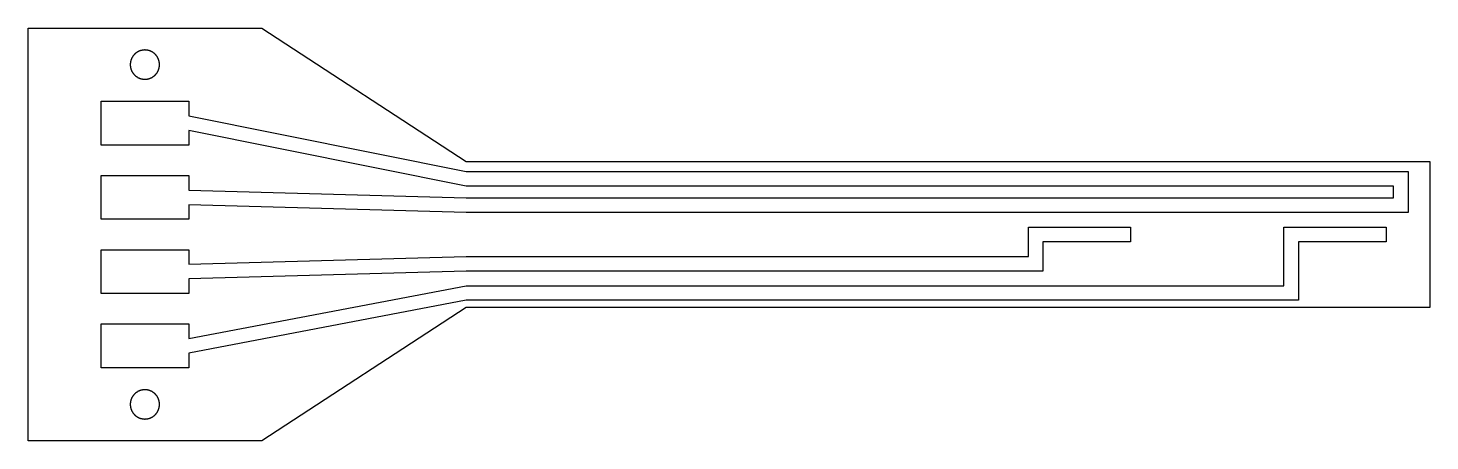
# Model space of a CAD drawing. Header units: millimetres. Extents: x 0 to 96, y -9.1 to 19.1.
import ezdxf

# ---------------------------------------------------------------- set-up
doc = ezdxf.new("R2010")
doc.units = ezdxf.units.MM
doc.layers.add('LIG_ENGRAVE', color=1, linetype='Continuous')
doc.layers.add('OUTLINE_CUT', color=5, linetype='Continuous')

msp = doc.modelspace()

# ---------------------------------------------------------------- linework, layer by layer
at = {"layer": 'LIG_ENGRAVE'}
for points in [[(94.5, 6.5), (93.5, 6.5), (30, 6.5), (11, 7.04), (11, 6.04), (5, 6.04), (5, 9.04), (11, 9.04), (11, 8.04), (30, 7.5), (93.5, 7.5), (93.5, 8.3), (30, 8.3), (11, 12.12), (11, 11.12), (5, 11.12), (5, 14.12), (11, 14.12), (11, 13.12), (30, 9.3), (93.5, 9.3), (94.5, 9.3), (94.5, 8.3), (94.5, 7.5)], [(5, -4.12), (5, -1.12), (11, -1.12), (11, -2.12), (30, 1.5), (86, 1.5), (86, 4.5), (86, 5.5), (87, 5.5), (93, 5.5), (93, 4.5), (87, 4.5), (87, 1.5), (87, 0.5), (86, 0.5), (30, 0.5), (11, -3.12), (11, -4.12)], [(5, 0.96), (5, 3.96), (11, 3.96), (11, 2.96), (30, 3.5), (68.5, 3.5), (68.5, 4.5), (68.5, 5.5), (69.5, 5.5), (75.5, 5.5), (75.5, 4.5), (69.5, 4.5), (69.5, 3.5), (69.5, 2.5), (68.5, 2.5), (30, 2.5), (11, 1.96), (11, 0.96)]]:
    msp.add_lwpolyline(points, close=True, dxfattribs=at)
at = {"layer": 'OUTLINE_CUT'}
for points in [[(0, 19.12), (16, 19.12), (30, 10), (96, 10), (96, 0), (30, 0), (16, -9.12), (0, -9.12)], [(9, 16.62), (9, 16.645), (8.999, 16.669), (8.997, 16.694), (8.995, 16.718), (8.992, 16.742), (8.989, 16.767), (8.985, 16.791), (8.981, 16.815), (8.976, 16.839), (8.97, 16.863), (8.964, 16.887), (8.957, 16.91), (8.95, 16.934), (8.942, 16.957), (8.933, 16.98), (8.924, 17.003), (8.914, 17.025), (8.904, 17.048), (8.893, 17.07), (8.882, 17.091), (8.87, 17.113), (8.858, 17.134), (8.845, 17.155), (8.831, 17.176), (8.818, 17.196), (8.803, 17.216), (8.788, 17.235), (8.773, 17.254), (8.757, 17.273), (8.741, 17.292), (8.724, 17.31), (8.707, 17.327), (8.69, 17.344), (8.672, 17.361), (8.653, 17.377), (8.634, 17.393), (8.615, 17.408), (8.596, 17.423), (8.576, 17.438), (8.556, 17.451), (8.535, 17.465), (8.514, 17.478), (8.493, 17.49), (8.471, 17.502), (8.45, 17.513), (8.428, 17.524), (8.405, 17.534), (8.383, 17.544), (8.36, 17.553), (8.337, 17.562), (8.314, 17.57), (8.29, 17.577), (8.267, 17.584), (8.243, 17.59), (8.219, 17.596), (8.195, 17.601), (8.171, 17.605), (8.147, 17.609), (8.122, 17.612), (8.098, 17.615), (8.074, 17.617), (8.049, 17.619), (8.025, 17.62), (8, 17.62), (7.975, 17.62), (7.951, 17.619), (7.926, 17.617), (7.902, 17.615), (7.878, 17.612), (7.853, 17.609), (7.829, 17.605), (7.805, 17.601), (7.781, 17.596), (7.757, 17.59), (7.733, 17.584), (7.71, 17.577), (7.686, 17.57), (7.663, 17.562), (7.64, 17.553), (7.617, 17.544), (7.595, 17.534), (7.572, 17.524), (7.55, 17.513), (7.529, 17.502), (7.507, 17.49), (7.486, 17.478), (7.465, 17.465), (7.444, 17.451), (7.424, 17.438), (7.404, 17.423), (7.385, 17.408), (7.366, 17.393), (7.347, 17.377), (7.328, 17.361), (7.31, 17.344), (7.293, 17.327), (7.276, 17.31), (7.259, 17.292), (7.243, 17.273), (7.227, 17.254), (7.212, 17.235), (7.197, 17.216), (7.182, 17.196), (7.169, 17.176), (7.155, 17.155), (7.142, 17.134), (7.13, 17.113), (7.118, 17.091), (7.107, 17.07), (7.096, 17.048), (7.086, 17.025), (7.076, 17.003), (7.067, 16.98), (7.058, 16.957), (7.05, 16.934), (7.043, 16.91), (7.036, 16.887), (7.03, 16.863), (7.024, 16.839), (7.019, 16.815), (7.015, 16.791), (7.011, 16.767), (7.008, 16.742), (7.005, 16.718), (7.003, 16.694), (7.001, 16.669), (7, 16.645), (7, 16.62), (7, 16.595), (7.001, 16.571), (7.003, 16.546), (7.005, 16.522), (7.008, 16.498), (7.011, 16.473), (7.015, 16.449), (7.019, 16.425), (7.024, 16.401), (7.03, 16.377), (7.036, 16.353), (7.043, 16.33), (7.05, 16.306), (7.058, 16.283), (7.067, 16.26), (7.076, 16.237), (7.086, 16.215), (7.096, 16.192), (7.107, 16.17), (7.118, 16.149), (7.13, 16.127), (7.142, 16.106), (7.155, 16.085), (7.169, 16.064), (7.182, 16.044), (7.197, 16.024), (7.212, 16.005), (7.227, 15.986), (7.243, 15.967), (7.259, 15.948), (7.276, 15.93), (7.293, 15.913), (7.31, 15.896), (7.328, 15.879), (7.347, 15.863), (7.366, 15.847), (7.385, 15.832), (7.404, 15.817), (7.424, 15.802), (7.444, 15.789), (7.465, 15.775), (7.486, 15.762), (7.507, 15.75), (7.529, 15.738), (7.55, 15.727), (7.572, 15.716), (7.595, 15.706), (7.617, 15.696), (7.64, 15.687), (7.663, 15.678), (7.686, 15.67), (7.71, 15.663), (7.733, 15.656), (7.757, 15.65), (7.781, 15.644), (7.805, 15.639), (7.829, 15.635), (7.853, 15.631), (7.878, 15.628), (7.902, 15.625), (7.926, 15.623), (7.951, 15.621), (7.975, 15.62), (8, 15.62), (8.025, 15.62), (8.049, 15.621), (8.074, 15.623), (8.098, 15.625), (8.122, 15.628), (8.147, 15.631), (8.171, 15.635), (8.195, 15.639), (8.219, 15.644), (8.243, 15.65), (8.267, 15.656), (8.29, 15.663), (8.314, 15.67), (8.337, 15.678), (8.36, 15.687), (8.383, 15.696), (8.405, 15.706), (8.428, 15.716), (8.45, 15.727), (8.471, 15.738), (8.493, 15.75), (8.514, 15.762), (8.535, 15.775), (8.556, 15.789), (8.576, 15.802), (8.596, 15.817), (8.615, 15.832), (8.634, 15.847), (8.653, 15.863), (8.672, 15.879), (8.69, 15.896), (8.707, 15.913), (8.724, 15.93), (8.741, 15.948), (8.757, 15.967), (8.773, 15.986), (8.788, 16.005), (8.803, 16.024), (8.818, 16.044), (8.831, 16.064), (8.845, 16.085), (8.858, 16.106), (8.87, 16.127), (8.882, 16.149), (8.893, 16.17), (8.904, 16.192), (8.914, 16.215), (8.924, 16.237), (8.933, 16.26), (8.942, 16.283), (8.95, 16.306), (8.957, 16.33), (8.964, 16.353), (8.97, 16.377), (8.976, 16.401), (8.981, 16.425), (8.985, 16.449), (8.989, 16.473), (8.992, 16.498), (8.995, 16.522), (8.997, 16.546), (8.999, 16.571), (9, 16.595)], [(9, -6.62), (9, -6.595), (8.999, -6.571), (8.997, -6.546), (8.995, -6.522), (8.992, -6.498), (8.989, -6.473), (8.985, -6.449), (8.981, -6.425), (8.976, -6.401), (8.97, -6.377), (8.964, -6.353), (8.957, -6.33), (8.95, -6.306), (8.942, -6.283), (8.933, -6.26), (8.924, -6.237), (8.914, -6.215), (8.904, -6.192), (8.893, -6.17), (8.882, -6.149), (8.87, -6.127), (8.858, -6.106), (8.845, -6.085), (8.831, -6.064), (8.818, -6.044), (8.803, -6.024), (8.788, -6.005), (8.773, -5.986), (8.757, -5.967), (8.741, -5.948), (8.724, -5.93), (8.707, -5.913), (8.69, -5.896), (8.672, -5.879), (8.653, -5.863), (8.634, -5.847), (8.615, -5.832), (8.596, -5.817), (8.576, -5.802), (8.556, -5.789), (8.535, -5.775), (8.514, -5.762), (8.493, -5.75), (8.471, -5.738), (8.45, -5.727), (8.428, -5.716), (8.405, -5.706), (8.383, -5.696), (8.36, -5.687), (8.337, -5.678), (8.314, -5.67), (8.29, -5.663), (8.267, -5.656), (8.243, -5.65), (8.219, -5.644), (8.195, -5.639), (8.171, -5.635), (8.147, -5.631), (8.122, -5.628), (8.098, -5.625), (8.074, -5.623), (8.049, -5.621), (8.025, -5.62), (8, -5.62), (7.975, -5.62), (7.951, -5.621), (7.926, -5.623), (7.902, -5.625), (7.878, -5.628), (7.853, -5.631), (7.829, -5.635), (7.805, -5.639), (7.781, -5.644), (7.757, -5.65), (7.733, -5.656), (7.71, -5.663), (7.686, -5.67), (7.663, -5.678), (7.64, -5.687), (7.617, -5.696), (7.595, -5.706), (7.572, -5.716), (7.55, -5.727), (7.529, -5.738), (7.507, -5.75), (7.486, -5.762), (7.465, -5.775), (7.444, -5.789), (7.424, -5.802), (7.404, -5.817), (7.385, -5.832), (7.366, -5.847), (7.347, -5.863), (7.328, -5.879), (7.31, -5.896), (7.293, -5.913), (7.276, -5.93), (7.259, -5.948), (7.243, -5.967), (7.227, -5.986), (7.212, -6.005), (7.197, -6.024), (7.182, -6.044), (7.169, -6.064), (7.155, -6.085), (7.142, -6.106), (7.13, -6.127), (7.118, -6.149), (7.107, -6.17), (7.096, -6.192), (7.086, -6.215), (7.076, -6.237), (7.067, -6.26), (7.058, -6.283), (7.05, -6.306), (7.043, -6.33), (7.036, -6.353), (7.03, -6.377), (7.024, -6.401), (7.019, -6.425), (7.015, -6.449), (7.011, -6.473), (7.008, -6.498), (7.005, -6.522), (7.003, -6.546), (7.001, -6.571), (7, -6.595), (7, -6.62), (7, -6.645), (7.001, -6.669), (7.003, -6.694), (7.005, -6.718), (7.008, -6.742), (7.011, -6.767), (7.015, -6.791), (7.019, -6.815), (7.024, -6.839), (7.03, -6.863), (7.036, -6.887), (7.043, -6.91), (7.05, -6.934), (7.058, -6.957), (7.067, -6.98), (7.076, -7.003), (7.086, -7.025), (7.096, -7.048), (7.107, -7.07), (7.118, -7.091), (7.13, -7.113), (7.142, -7.134), (7.155, -7.155), (7.169, -7.176), (7.182, -7.196), (7.197, -7.216), (7.212, -7.235), (7.227, -7.254), (7.243, -7.273), (7.259, -7.292), (7.276, -7.31), (7.293, -7.327), (7.31, -7.344), (7.328, -7.361), (7.347, -7.377), (7.366, -7.393), (7.385, -7.408), (7.404, -7.423), (7.424, -7.438), (7.444, -7.451), (7.465, -7.465), (7.486, -7.478), (7.507, -7.49), (7.529, -7.502), (7.55, -7.513), (7.572, -7.524), (7.595, -7.534), (7.617, -7.544), (7.64, -7.553), (7.663, -7.562), (7.686, -7.57), (7.71, -7.577), (7.733, -7.584), (7.757, -7.59), (7.781, -7.596), (7.805, -7.601), (7.829, -7.605), (7.853, -7.609), (7.878, -7.612), (7.902, -7.615), (7.926, -7.617), (7.951, -7.619), (7.975, -7.62), (8, -7.62), (8.025, -7.62), (8.049, -7.619), (8.074, -7.617), (8.098, -7.615), (8.122, -7.612), (8.147, -7.609), (8.171, -7.605), (8.195, -7.601), (8.219, -7.596), (8.243, -7.59), (8.267, -7.584), (8.29, -7.577), (8.314, -7.57), (8.337, -7.562), (8.36, -7.553), (8.383, -7.544), (8.405, -7.534), (8.428, -7.524), (8.45, -7.513), (8.471, -7.502), (8.493, -7.49), (8.514, -7.478), (8.535, -7.465), (8.556, -7.451), (8.576, -7.438), (8.596, -7.423), (8.615, -7.408), (8.634, -7.393), (8.653, -7.377), (8.672, -7.361), (8.69, -7.344), (8.707, -7.327), (8.724, -7.31), (8.741, -7.292), (8.757, -7.273), (8.773, -7.254), (8.788, -7.235), (8.803, -7.216), (8.818, -7.196), (8.831, -7.176), (8.845, -7.155), (8.858, -7.134), (8.87, -7.113), (8.882, -7.091), (8.893, -7.07), (8.904, -7.048), (8.914, -7.025), (8.924, -7.003), (8.933, -6.98), (8.942, -6.957), (8.95, -6.934), (8.957, -6.91), (8.964, -6.887), (8.97, -6.863), (8.976, -6.839), (8.981, -6.815), (8.985, -6.791), (8.989, -6.767), (8.992, -6.742), (8.995, -6.718), (8.997, -6.694), (8.999, -6.669), (9, -6.645)]]:
    msp.add_lwpolyline(points, close=True, dxfattribs=at)

doc.saveas('drawing.dxf')
